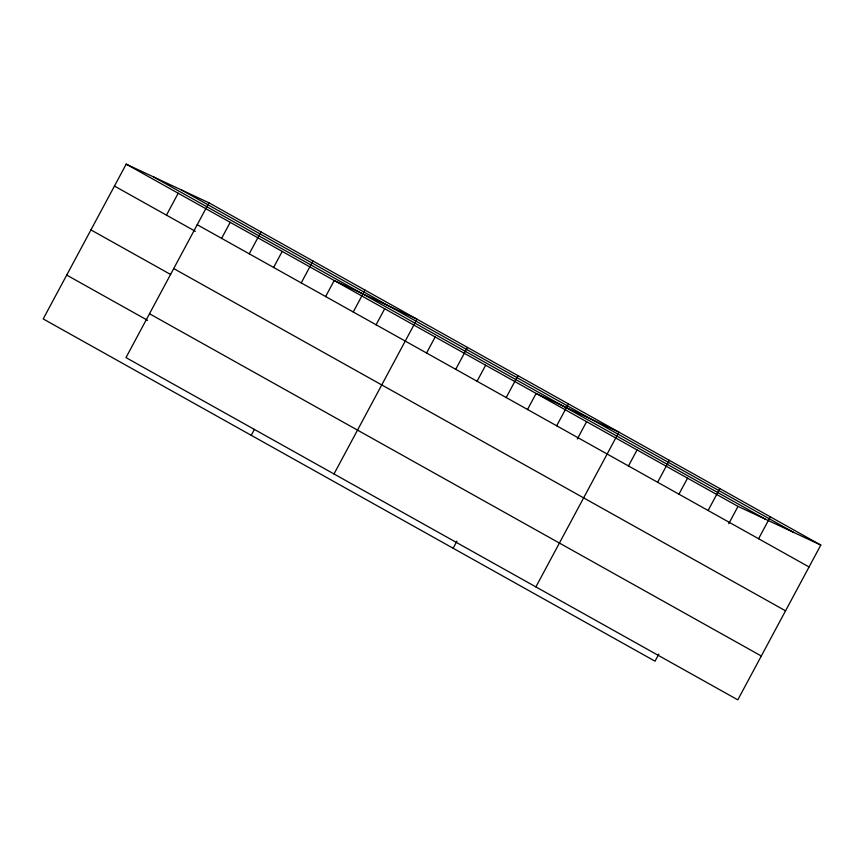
<?xml version="1.0" encoding="UTF-8"?>
<svg xmlns="http://www.w3.org/2000/svg" width="864" height="864" viewBox="0 0 864 864"><rect width="100%" height="100%" fill="white"/><g stroke="black" fill="none" stroke-linecap="round" stroke-linejoin="round"><path stroke-width="1.3" d="M208.969 202.813L125.982 357.599L737.802 699.851L820.8 545.065L208.969 202.813L126.198 164.149L43.2 318.935L655.031 661.187L658.843 654.08M166.46 215.147L178.2 193.244M221.551 238.475L230.202 222.329M249.232 253.811L260.982 231.908M273.553 267.57L282.215 251.424M301.234 282.895L312.984 260.993M251.219 435.305L254.394 429.376M325.566 296.654L334.217 280.519L416.999 319.172L334.001 473.969M353.246 311.99L364.986 290.088M376.034 324.896L384.696 308.75M426.514 353.128L435.164 336.982M455.728 369.317L467.467 347.414M476.993 381.359L485.644 365.224M506.196 397.548L517.946 375.646M453.125 548.24L456.937 541.134M527.461 409.601L536.123 393.455L618.894 432.119L535.896 586.904M556.675 425.79L568.426 403.888M577.325 438.988L586.591 421.697M628.42 466.074L637.07 449.928M657.623 482.263L669.373 460.361M678.888 494.305L687.55 478.17M708.102 510.494L719.852 488.592M728.752 523.692L738.018 506.401L820.8 545.065M758.581 538.736L770.321 516.823M181.656 190.058L793.487 532.3M153.511 176.904L765.342 519.156M126.198 164.149L738.018 506.401M197.23 224.716L809.05 566.968M114.448 186.052L195.35 231.304M173.718 268.564L785.538 610.816M90.936 229.91L170.683 274.514M149.494 313.751L761.314 656.003M66.712 275.087L147.614 320.339"/></g></svg>
